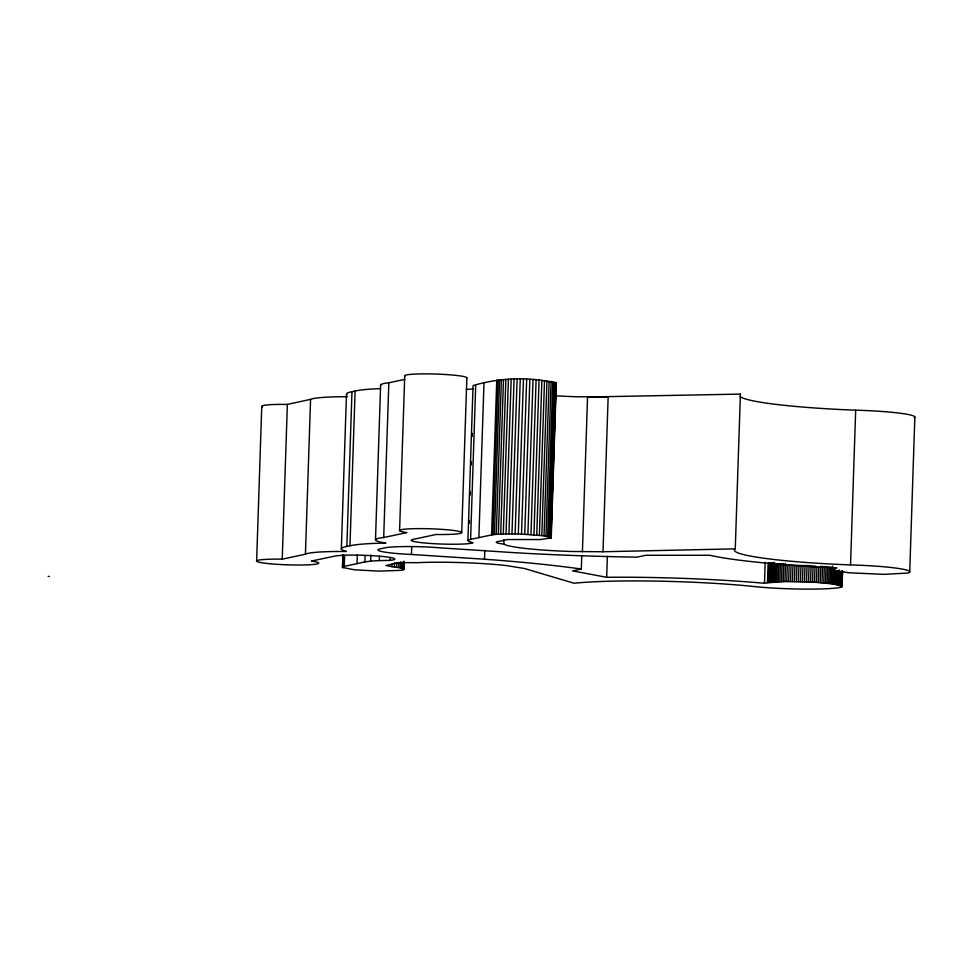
<?xml version="1.0" encoding="UTF-8"?>
<svg xmlns="http://www.w3.org/2000/svg" width="963" height="963" viewBox="0 0 963 963"><rect width="100%" height="100%" fill="white"/><g stroke="black" fill="none" stroke-linecap="round" stroke-linejoin="round"><path stroke-width="1.44" d="M256.627 561.104L261.755 406.362M390.22 557.372L390.123 560.382A31.093 2.769 1.9 0 0 377.291 556.012A31.093 2.769 1.9 0 0 334.51 556.157L311.446 561.068A31.093 2.769 1.9 0 1 303.285 564.98A31.093 2.769 1.9 0 1 258.517 562.067A31.093 2.769 1.9 0 1 282.231 559.166L287.359 404.424L310.977 399.26A55.565 4.935 1.9 0 1 347.258 396.72M282.231 559.166L305.427 554.219L310.568 399.476M341.347 548.898L346.487 394.156M404.075 561.549L403.882 569.35L400.825 570.349L378.567 571.119L354.3 569.783L342.503 567.436L342.84 555.121M342.503 567.436L343.117 554.844M342.912 567.737L343.31 555.711M342.72 566.87L343.719 554.592M343.322 566.605L344.26 566.364L344.61 555.844M305.427 554.219L305.837 554.014A55.565 4.935 1.9 0 1 344.898 551.474L346.463 551.486L345.416 551.197A78.882 7.006 1.9 0 1 344.995 546.852L346.849 546.454L351.976 391.712L356.96 390.641A78.882 7.006 1.9 0 1 380.578 388.607M346.849 546.454L349.966 545.792L355.094 391.038M344.26 566.364L357.02 563.644L357.309 554.628M357.02 563.644L364.881 561.911L365.073 555.904M364.881 561.911L370.647 561.104L370.851 555.097M375.486 539.93L380.614 385.188M370.647 561.104L379.29 560.586L379.446 556.084M349.966 545.792L351.832 545.395A78.882 7.006 1.9 0 1 383.298 543.12L385.946 543.072L384.995 542.915A55.565 4.935 1.9 0 1 382.407 537.679L383.695 537.523L388.835 382.78L404.785 379.374M403.882 569.35L400.271 567.845L392.037 566.713L392.134 563.704M394.469 566.978L394.613 562.464M396.66 567.255L396.816 562.753M399.585 530.601L404.725 375.859M398.61 567.544L398.754 563.042M400.271 567.845L400.476 561.838M401.631 568.158L401.836 562.139M402.69 568.459L402.895 562.452M403.003 569.879L403.16 565.377M403.425 568.76L403.666 561.248M403.617 569.627L403.81 563.608M581.772 555.519L581.327 569.037A264.259 23.497 1.9 0 0 500.989 560.478L494.621 559.948A38.857 3.455 1.9 0 1 484.509 559.226L411.454 554.459L411.707 546.948M461.722 532.539L466.862 377.797M383.695 537.523L406.904 532.575A31.093 2.769 1.9 0 1 415.065 528.663A31.093 2.769 1.9 0 1 459.833 531.576A31.093 2.769 1.9 0 1 436.119 534.477L413.055 539.4A31.093 2.769 1.9 0 0 434.831 543.734A31.093 2.769 1.9 0 0 473.062 542.687L468.764 541.495L467.922 540.363L473.05 385.609C498.87 377.725 531.335 376.352 556.108 383.443M469.366 523.475L469.463 520.465M470.305 494.922L470.413 491.924M471.304 464.876L471.401 461.867M472.255 436.335L472.351 433.326M467.922 540.363L470.594 539.352L475.722 384.61M470.594 539.352L478.864 537.655L483.992 382.901M484.509 559.226L484.81 550.21M478.864 537.655L491.612 534.922L496.752 380.18M491.612 534.922L492.863 534.706L498.003 379.952M492.863 534.706L494.416 534.501L499.556 379.759M494.416 534.501L496.258 534.333L501.386 379.578M496.258 534.333L498.365 534.188L503.493 379.434M498.365 534.188L500.712 534.068L505.84 379.314M500.712 534.068L503.276 533.971L508.404 379.229M832.622 566.112L832.393 569.47L833.404 570.216L849.017 572.78L883.95 574.357L907.748 573.057A55.698 4.947 1.9 0 0 850.534 564.92A123.481 10.978 1.9 0 1 735.263 548.85L603.007 551.751L571.817 551.498A66.832 5.947 1.9 0 1 503.854 544.083L503.998 539.569M503.276 533.971L506.032 533.923L511.16 379.169M506.032 533.923L508.946 533.899L514.073 379.145M508.946 533.899L511.979 533.899L517.119 379.157M511.979 533.899L515.121 533.935L520.249 379.193M515.121 533.935L518.311 534.008L523.439 379.266M503.854 544.083A25.207 2.239 1.9 0 1 500.086 541.17L507.766 539.533L540.327 539.557L551.245 537.908L544.023 535.825L521.525 534.104L526.653 379.362M524.727 534.236L529.867 379.494M527.893 534.393L533.021 379.651M530.974 534.585L536.102 379.831M533.935 534.79L539.063 380.036M536.752 535.019L541.88 380.277M539.388 535.272L544.528 380.517M541.82 535.536L546.96 380.794M544.023 535.825L549.151 381.071M545.961 536.114L551.101 381.36M547.622 536.415L552.762 381.661M548.994 536.716L554.122 381.962M550.054 537.017L555.182 382.275M550.367 538.449L550.463 535.44M551.305 509.896L551.462 505.394M552.256 481.356L552.401 476.854M553.256 451.31L553.352 448.301M554.194 422.757L554.303 419.76M555.145 394.216L555.242 391.207M550.776 537.318L555.916 382.576M550.968 538.185L551.125 533.683M551.317 527.664L552.016 506.634M552.268 499.123L553.015 476.589M553.268 469.077L553.966 448.036M554.207 440.524L554.905 419.495M555.157 411.983L555.856 390.954M551.245 537.908L556.313 382.877M582.41 551.751L587.55 397.009L740.403 394.108L735.263 548.85M603.007 551.751L608.147 397.009L576.957 396.756A66.832 5.947 1.9 0 1 555.458 395.781M392.037 566.713L385.922 565.522L393.602 563.885A25.207 2.239 1.9 0 1 416.522 562.717A66.832 5.947 1.9 0 1 506.008 565.534L524.462 568.507L574.044 583.253A123.481 10.978 1.9 0 1 750.863 586.19A55.698 4.947 1.9 0 0 839.772 587.562L841.975 586.214L832.935 583.927L814.505 582.242L784.929 581.532L762.937 583.145A162.35 14.433 1.9 0 0 606.666 577.294L607.364 556.265M764.49 583.277L765.188 562.248M767.451 582.663L768.101 563.126M768.293 582.519L768.943 562.994M769.22 582.398L769.87 562.861M770.256 582.266L770.906 562.741M771.375 582.158L772.025 562.621M772.579 582.049L773.229 562.524M773.867 581.953L774.517 562.428M775.239 581.869L775.841 563.837M776.684 581.784L777.285 563.752M778.2 581.712L778.802 563.692M779.789 581.652L780.391 563.632M781.45 581.604L782.04 563.572M783.16 581.568L783.762 563.536M784.929 581.532L785.519 563.499M786.747 581.508L787.289 564.98M788.601 581.496L789.154 564.968M790.515 581.496L791.056 564.968M792.453 581.508L792.994 564.98M794.415 581.532L794.969 565.004M796.401 581.556L796.955 565.028M798.411 581.592L798.965 565.064M800.446 581.64L800.987 565.112M802.468 581.7L803.022 565.173M804.502 581.772L805.056 565.245M806.537 581.845L807.078 565.317M808.559 581.929L809.101 565.401M810.557 582.025L811.111 565.498M812.543 582.134L813.097 565.606M814.505 582.242L815.059 565.714M816.443 582.362L816.937 567.339M818.333 582.495L818.827 567.472M820.187 582.627L820.729 566.1M821.993 582.771L822.534 566.244M823.75 582.916L824.292 566.4M825.447 583.072L825.989 566.545M827.085 583.241L827.626 566.713M828.649 583.409L829.203 566.882M830.154 583.578L830.708 567.051M831.587 583.747L832.128 567.231M832.935 583.927L833.428 568.904M834.199 584.12L834.704 569.097M835.39 584.3L835.836 570.782M836.486 584.493L836.931 570.963M837.497 584.685L837.942 571.155M838.4 584.866L838.905 569.843M839.218 585.059L839.664 571.541M839.929 585.263L840.386 571.733M840.555 585.456L841 571.926M841.06 585.636L841.518 572.118M841.385 587.093L841.481 584.084M841.469 585.829L841.975 570.806M841.71 586.924L842.276 570.999M841.939 586.744L842.481 571.179M842.059 586.575L842.565 571.372M850.534 564.92L855.674 410.178A123.481 10.978 1.9 0 1 740.102 396.479M909.722 571.878L914.85 417.135M832.393 569.47L836.919 567.833L835.077 567.749A162.35 14.433 1.9 0 1 709.924 555.278L645.824 555.278L637.061 557.144A264.259 23.497 1.9 0 1 532.828 553.689L525.557 553.34A38.857 3.455 1.9 0 0 514.976 552.714L441.897 547.971A38.857 3.455 1.9 0 0 384.225 548.007L380.987 548.693A38.857 3.455 1.9 0 0 411.454 554.459M581.327 569.037L572.564 570.903L606.666 577.294M351.976 391.712L350.135 392.11A78.882 7.006 1.9 0 0 346.993 394.902M388.835 382.78L387.547 382.925A55.565 4.935 1.9 0 0 380.746 385.441M379.29 560.586L390.123 560.382M518.311 534.008L521.525 534.104M48.15 576.356L49.354 576.464M855.674 410.178A55.698 4.947 1.9 0 1 914.308 417.737M740.041 394.385A123.481 10.978 1.9 0 1 740.403 394.108M472.905 388.968A31.093 2.769 1.9 0 1 466.176 389.365M404.954 376.148A31.093 2.769 1.9 0 1 435.986 374.065A31.093 2.769 1.9 0 1 466.574 378.218M262.562 406.952A31.093 2.769 1.9 0 1 287.359 404.424"/></g></svg>
